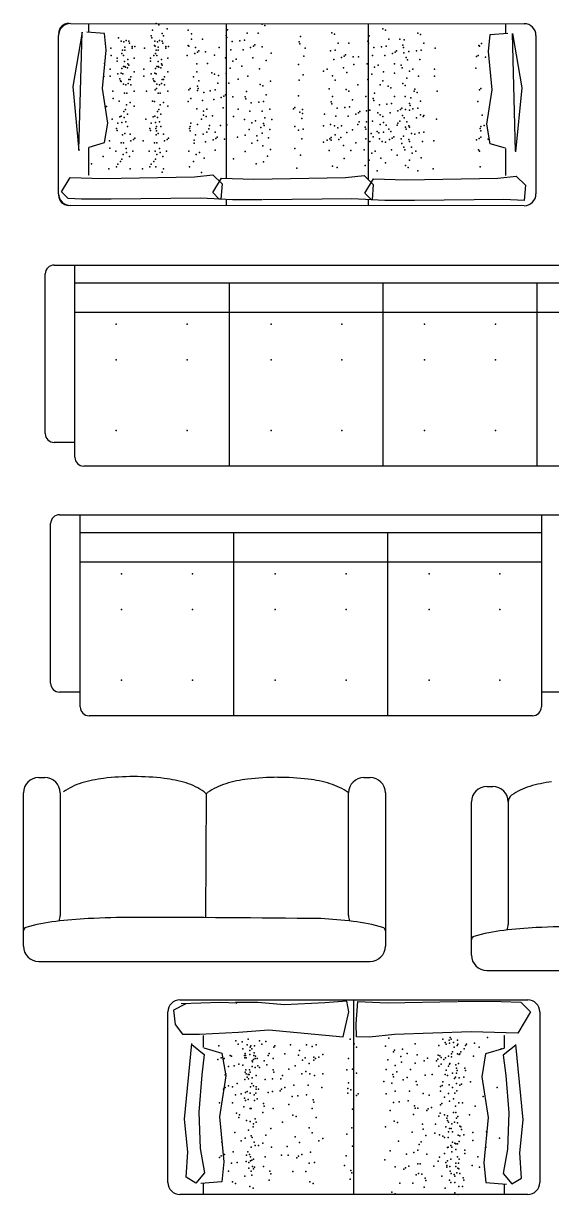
# Model space of a CAD drawing. Header units: inches. Extents: x 10.1 to 52.6, y 12.1 to 36.9.
# Drawn here: x 43.08 to 45.314, y 23.486 to 28.439 of the extents above; entities that cross this region are included whole.
import ezdxf

# ---------------------------------------------------------------- set-up
doc = ezdxf.new("R2010")
doc.units = ezdxf.units.IN
doc.header["$MEASUREMENT"] = 0
doc.layers.add('1', color=1, linetype='Continuous')
doc.layers.add('4', color=4, linetype='Continuous')

msp = doc.modelspace()

# ---------------------------------------------------------------- linework, layer by layer
at = {"layer": '1'}
for p, q in [((43.3572, 28.4016), (43.3572, 28.4386)), ((43.9382, 28.4377), (43.9382, 27.7836)), ((44.5382, 28.4377), (44.5382, 27.7781)), ((45.1191, 28.4369), (45.1191, 28.3969)), ((45.0466, 28.3204), (45.0539, 28.3911)), ((45.0539, 28.3911), (45.1286, 28.3973)), ((45.1612, 27.8988), (45.1477, 28.3963)), ((45.1477, 28.3963), (45.188, 28.1665)), ((45.062, 28.1582), (45.0466, 28.3204)), ((45.0393, 28.012), (45.062, 28.1582)), ((45.188, 28.1665), (45.1612, 27.8958)), ((45.0533, 27.9301), (45.0393, 28.012)), ((43.3572, 27.7974), (43.3572, 27.9141)), ((45.1182, 27.9107), (45.0533, 27.9301)), ((45.1191, 27.9095), (45.1191, 27.7956)), ((43.2418, 27.7259), (43.2783, 27.787)), ((43.2783, 27.787), (43.4157, 27.783)), ((43.3581, 27.7974), (43.3572, 27.7974)), ((43.4157, 27.783), (43.8031, 27.7903)), ((43.8031, 27.7903), (43.8817, 27.7984)), ((43.8807, 27.7231), (43.9172, 27.7842)), ((43.8817, 27.7984), (43.9202, 27.7601)), ((43.9172, 27.7842), (44.0546, 27.7802)), ((44.0546, 27.7802), (44.442, 27.7875)), ((44.442, 27.7875), (44.5206, 27.7956)), ((44.5206, 27.7956), (44.5591, 27.7573)), ((44.6982, 27.7774), (45.0857, 27.7847)), ((45.0857, 27.7847), (45.1642, 27.7928)), ((45.1642, 27.7928), (45.2027, 27.7545)), ((43.9202, 27.7601), (43.9155, 27.696)), ((44.5243, 27.7203), (44.5608, 27.7814)), ((44.5591, 27.7573), (44.5544, 27.6932)), ((44.5608, 27.7814), (44.6982, 27.7774)), ((45.2027, 27.7545), (45.198, 27.6904)), ((43.2697, 27.698), (43.2418, 27.7259)), ((43.3259, 27.6958), (43.2697, 27.698)), ((43.4493, 27.6953), (43.3259, 27.6958)), ((43.8295, 27.6994), (43.4517, 27.696)), ((43.9155, 27.696), (43.8295, 27.6994)), ((43.9086, 27.6952), (43.8807, 27.7231)), ((43.9648, 27.693), (43.9086, 27.6952)), ((43.9382, 27.6941), (43.9382, 27.6682)), ((44.0882, 27.6925), (43.9648, 27.693)), ((44.4684, 27.6966), (44.0906, 27.6932)), ((44.5544, 27.6932), (44.4684, 27.6966)), ((44.5522, 27.6924), (44.5243, 27.7203)), ((44.5382, 27.6939), (44.5382, 27.6682)), ((44.6084, 27.6902), (44.5522, 27.6924)), ((44.7319, 27.6897), (44.6084, 27.6902)), ((45.112, 27.6938), (44.7342, 27.6904)), ((45.198, 27.6904), (45.112, 27.6938)), ((43.9508, 27.3417, 0.5934), (43.9508, 26.5667, 0.5934)), ((44.6015, 26.5667, 0.5934), (44.6015, 27.3417, 0.5934)), ((45.2515, 27.3417, 0.5934), (45.2515, 26.5667, 0.5934)), ((45.9015, 27.2167, 0.5934), (43.2977, 27.2167, 0.5934)), ((43.9703, 25.5109), (43.9703, 26.2859)), ((44.6203, 26.2859), (44.6203, 25.5109)), ((45.2703, 26.1609), (43.3203, 26.1609)), ((43.2357, 25.1848), (43.2357, 24.6664)), ((43.8532, 25.1804), (43.8507, 24.6571)), ((44.4552, 24.6664), (44.4552, 25.1848)), ((45.1302, 25.1469), (45.1302, 24.6285)), ((43.7664, 24.2931), (43.7155, 24.2655)), ((43.9138, 24.2989), (43.7477, 24.2921)), ((43.9828, 24.2959), (43.9138, 24.2989)), ((44.0714, 24.2982), (43.9764, 24.2977)), ((43.9764, 24.2977), (43.9828, 24.2959)), ((44.1835, 24.2887), (44.0714, 24.2982)), ((44.3545, 24.2971), (44.1835, 24.2887)), ((44.448, 24.3035), (44.3545, 24.2971)), ((44.456, 24.2588), (44.448, 24.3035)), ((43.7155, 24.2655), (43.7217, 24.2052)), ((44.4329, 24.1534), (44.456, 24.2588)), ((43.7217, 24.2052), (43.7524, 24.1647)), ((43.8246, 24.1639), (43.9903, 24.1729)), ((43.9903, 24.1729), (44.1182, 24.1827)), ((44.1182, 24.1827), (44.4329, 24.1534)), ((43.7524, 24.1647), (43.8246, 24.1639)), ((43.8423, 24.1085), (43.8423, 24.1582)), ((45.1113, 24.1582), (45.1124, 24.1582)), ((45.1124, 24.1582), (45.1124, 24.1051)), ((45.1934, 23.8019), (45.162, 24.1211)), ((45.0347, 24.0807), (45.0182, 23.9842)), ((45.1112, 24.1036), (45.0347, 24.0807)), ((45.162, 24.1176), (45.1095, 24.075)), ((45.1095, 24.075), (45.1198, 23.989)), ((45.0182, 23.9842), (45.0449, 23.8118)), ((45.1198, 23.989), (45.1328, 23.8318)), ((45.1328, 23.8318), (45.1268, 23.6781)), ((45.0449, 23.8118), (45.0268, 23.6205)), ((45.1798, 23.6632), (45.1934, 23.8019)), ((45.1268, 23.6781), (45.1091, 23.5747)), ((45.1863, 23.556), (45.1798, 23.6632)), ((45.0268, 23.6205), (45.0354, 23.5371)), ((45.1091, 23.5747), (45.146, 23.531)), ((43.8423, 23.4867), (43.8423, 23.5338)), ((45.0354, 23.5371), (45.1234, 23.5299)), ((45.1124, 23.5303), (45.1124, 23.4867)), ((45.146, 23.531), (45.1863, 23.556))]:
    msp.add_line(p, q, dxfattribs=at)
at = {"layer": '1', "extrusion": (0, 0, -1)}
for p, q in [((43.3287, 28.401), (43.2885, 28.1712)), ((43.3152, 27.9035), (43.3287, 28.401)), ((43.4225, 28.3958), (43.3478, 28.402)), ((43.4298, 28.3251), (43.4225, 28.3958)), ((43.4145, 28.1629), (43.4298, 28.3251)), ((43.2885, 28.1712), (43.3152, 27.9005)), ((43.4371, 28.0167), (43.4145, 28.1629)), ((43.4231, 27.9348), (43.4371, 28.0167)), ((43.3582, 27.9154), (43.4231, 27.9348)), ((44.4873, 24.2077), (44.4942, 24.3021)), ((44.4942, 24.3021), (44.6187, 24.2971)), ((44.6187, 24.2971), (44.9156, 24.3025)), ((44.9191, 24.3036), (45.101, 24.3028)), ((45.101, 24.3028), (45.1838, 24.2997)), ((45.1838, 24.2997), (45.225, 24.2585)), ((45.225, 24.2585), (45.1712, 24.1685)), ((44.4892, 24.1529), (44.4873, 24.2077)), ((44.9735, 24.1743), (44.6493, 24.1632)), ((45.1712, 24.1685), (44.9735, 24.1743)), ((43.7612, 23.8054), (43.7926, 24.1246)), ((43.7926, 24.1211), (43.8451, 24.0785)), ((44.544, 24.1513), (44.4892, 24.1529)), ((44.6493, 24.1632), (44.544, 24.1513)), ((43.8451, 24.0785), (43.8347, 23.9925)), ((43.8434, 24.1071), (43.9199, 24.0842)), ((43.9199, 24.0842), (43.9364, 23.9877)), ((43.8347, 23.9925), (43.8218, 23.8353)), ((43.9364, 23.9877), (43.9097, 23.8152)), ((43.8218, 23.8353), (43.8278, 23.6816)), ((43.7748, 23.6667), (43.7612, 23.8054)), ((43.9097, 23.8152), (43.9278, 23.624)), ((43.8278, 23.6816), (43.8455, 23.5782)), ((43.7683, 23.5595), (43.7748, 23.6667)), ((43.9278, 23.624), (43.9192, 23.5406)), ((43.8455, 23.5782), (43.8086, 23.5345)), ((43.8086, 23.5345), (43.7683, 23.5595)), ((43.9192, 23.5406), (43.8311, 23.5334))]:
    msp.add_line(p, q, dxfattribs=at)
at = {"layer": '1'}
for centre, radius, start, end in [((43.2717, 27.7119), 0.0428, 179.9992, 269.9992), ((43.8249, 25.1612), 0.0341, 34.0832, 54.305), ((43.879, 25.158), 0.0341, 125.695, 139.0468), ((44.434, 25.0876), 0.0341, 51.649, 54.305), ((43.1709, 24.6664), 0.0648, 338.8607, 0), ((44.52, 24.6664), 0.0648, 180, 201.1393), ((43.0948, 24.6016), 0.0146, 106.2143, 180), ((43.3114, 23.8568), 0.7903, 96.8683, 106.2143), ((43.4516, 22.6923), 1.9631, 92.8563, 96.8683), ((43.5468, 20.7854), 3.8724, 90, 92.8563), ((43.5468, -40.2631), 64.921, 89.302477, 90.000051), ((44.2393, 22.6923), 1.9631, 83.1317, 87.1437), ((44.3796, 23.8568), 0.7903, 73.7857, 83.1317), ((44.5962, 24.6016), 0.0146, 0, 73.7857), ((45.3461, 22.6544), 1.9631, 92.8563, 96.8683), ((45.0654, 24.6285), 0.0648, 338.8607, 0), ((45.4412, 20.7475), 3.8724, 90, 92.8563), ((44.9892, 24.5637), 0.0146, 106.2143, 180), ((45.2058, 23.8188), 0.7903, 96.8683, 106.2143)]:
    msp.add_arc(centre, radius, start, end, dxfattribs=at)
for p in [(43.6415, 28.4386), (43.6531, 28.4328), (44.0899, 28.4354), (44.1014, 28.4296), (43.482, 28.3779), (43.6208, 28.3866), (43.6237, 28.3779), (43.6265, 28.4097), (43.6675, 28.3953), (43.6727, 28.3866), (43.6877, 28.4155), (43.7762, 28.4094), (43.7907, 28.3949), (43.937, 28.3881), (43.9399, 28.3794), (43.9428, 28.4112), (44.0265, 28.3968), (44.0727, 28.3968), (44.2515, 28.3834), (44.3845, 28.3982), (44.3961, 28.3925), (44.542, 28.3864), (44.5998, 28.4153), (44.6114, 28.4095), (44.7476, 28.398), (44.7592, 28.3922), (43.4503, 28.3346), (43.4941, 28.3635), (43.5051, 28.3606), (43.5086, 28.3375), (43.5144, 28.3664), (43.5253, 28.3635), (43.5282, 28.3548), (43.5403, 28.3404), (43.5403, 28.3346), (43.5519, 28.3404), (43.5919, 28.3346), (43.6346, 28.3458), (43.6358, 28.3635), (43.6375, 28.343), (43.6467, 28.3606), (43.6502, 28.3375), (43.656, 28.3664), (43.667, 28.3635), (43.6698, 28.3548), (43.682, 28.3404), (43.682, 28.3346), (43.6935, 28.3404), (43.7762, 28.3458), (43.7791, 28.343), (43.7907, 28.3718), (43.808, 28.3372), (43.8369, 28.3718), (43.9081, 28.3361), (43.963, 28.3621), (43.9947, 28.365), (44.015, 28.3679), (44.0409, 28.3362), (44.0525, 28.3419), (44.0583, 28.3477), (44.09, 28.339), (44.2458, 28.3603), (44.2486, 28.3517), (44.2717, 28.3344), (44.4105, 28.3549), (44.4567, 28.3549), (44.5363, 28.3633), (44.5392, 28.3546), (44.5623, 28.3373), (44.594, 28.3402), (44.6142, 28.3431), (44.6258, 28.3719), (44.672, 28.372), (44.6841, 28.346), (44.687, 28.3373), (44.6899, 28.3691), (44.7736, 28.3547), (44.8215, 28.3346), (45.0059, 28.3458), (45.0088, 28.343), (45.0167, 28.3538), (43.4517, 28.3034), (43.4762, 28.2913), (43.4762, 28.2797), (43.4965, 28.3115), (43.4993, 28.326), (43.5028, 28.3029), (43.5086, 28.326), (43.5224, 28.2855), (43.549, 28.2913), (43.6179, 28.2913), (43.6179, 28.2797), (43.6317, 28.3025), (43.6381, 28.3115), (43.641, 28.326), (43.6444, 28.3029), (43.6502, 28.326), (43.6641, 28.2855), (43.6906, 28.2913), (43.7733, 28.3025), (43.8051, 28.3112), (43.8166, 28.317), (43.8224, 28.3228), (43.8504, 28.3188), (43.8879, 28.3044), (43.9341, 28.2928), (43.9572, 28.3275), (43.9803, 28.2871), (44.0092, 28.3275), (44.0496, 28.2928), (44.1073, 28.2813), (44.1276, 28.3131), (44.266, 28.2997), (44.3787, 28.3232), (44.3932, 28.2856), (44.3989, 28.326), (44.4249, 28.2943), (44.4365, 28.3001), (44.4422, 28.3058), (44.474, 28.2972), (44.4971, 28.2972), (44.5565, 28.3026), (44.6084, 28.3026), (44.6402, 28.3113), (44.6518, 28.3171), (44.6575, 28.3229), (44.6893, 28.3142), (44.698, 28.294), (44.7043, 28.2853), (44.7101, 28.32), (44.7418, 28.3229), (44.7563, 28.2854), (44.762, 28.3258), (44.9965, 28.2989), (45.003, 28.3025), (45.0341, 28.2961), (43.4228, 28.2687), (43.4474, 28.2451), (43.4964, 28.248), (43.5028, 28.2567), (43.508, 28.2769), (43.5086, 28.2567), (43.5114, 28.2538), (43.5201, 28.2509), (43.5224, 28.2682), (43.5259, 28.2624), (43.549, 28.2336), (43.589, 28.2451), (43.6381, 28.248), (43.6444, 28.2567), (43.6496, 28.2769), (43.6502, 28.2567), (43.6531, 28.2538), (43.6617, 28.2509), (43.6641, 28.2682), (43.6675, 28.2624), (43.6906, 28.2336), (43.8137, 28.2679), (43.8137, 28.2332), (43.859, 28.2697), (43.8763, 28.2293), (43.9543, 28.2495), (43.9658, 28.2784), (44.0034, 28.2582), (44.0785, 28.2466), (44.2429, 28.2651), (44.3498, 28.2365), (44.3643, 28.2452), (44.4336, 28.251), (44.448, 28.2308), (44.4769, 28.2654), (44.5334, 28.268), (44.5651, 28.2535), (44.5796, 28.2622), (44.6027, 28.2333), (44.6489, 28.268), (44.6777, 28.2622), (44.6812, 28.2507), (44.7129, 28.2363), (44.7274, 28.2449), (44.8186, 28.2451), (44.9936, 28.2498), (43.4199, 28.2138), (43.4474, 28.2162), (43.4791, 28.2249), (43.4878, 28.2047), (43.4907, 28.196), (43.4935, 28.1931), (43.4936, 28.2278), (43.4999, 28.2249), (43.5028, 28.1816), (43.523, 28.1845), (43.5253, 28.2018), (43.5311, 28.2018), (43.5345, 28.2134), (43.589, 28.2162), (43.6207, 28.2249), (43.6294, 28.2047), (43.6323, 28.196), (43.6352, 28.2278), (43.6352, 28.1931), (43.6415, 28.2249), (43.6444, 28.1816), (43.6646, 28.1845), (43.6669, 28.2018), (43.6727, 28.2018), (43.6762, 28.2134), (43.7993, 28.213), (43.8224, 28.1957), (43.8879, 28.2235), (43.9023, 28.186), (43.9052, 28.2177), (43.937, 28.2264), (43.9485, 28.186), (43.9889, 28.2033), (44.0294, 28.2149), (44.0813, 28.1802), (44.1246, 28.1947), (44.2457, 28.1986), (44.2631, 28.2218), (44.3874, 28.2163), (44.3989, 28.199), (44.5362, 28.2016), (44.5536, 28.2247), (44.5998, 28.1958), (44.6489, 28.2276), (44.6841, 28.1843), (44.7014, 28.2074), (44.7505, 28.2161), (44.8186, 28.2162), (43.4589, 28.1527), (43.508, 28.144), (43.5138, 28.1787), (43.5172, 28.1441), (43.5345, 28.1787), (43.549, 28.1527), (43.6005, 28.1527), (43.6375, 28.1582), (43.6432, 28.1639), (43.6496, 28.144), (43.6554, 28.1787), (43.6588, 28.1441), (43.6761, 28.1787), (43.6906, 28.1527), (43.7791, 28.1582), (43.7849, 28.1639), (43.8166, 28.1726), (43.8166, 28.1553), (43.8195, 28.1639), (43.8426, 28.1466), (43.8705, 28.1542), (43.8908, 28.1571), (43.9283, 28.1311), (43.9341, 28.1369), (44.0236, 28.1514), (44.0929, 28.1745), (44.1073, 28.1369), (44.2428, 28.1322), (44.3729, 28.1615), (44.4451, 28.1586), (44.4567, 28.1528), (44.4942, 28.1788), (44.5651, 28.1438), (44.5882, 28.1785), (44.6229, 28.1727), (44.6344, 28.1669), (44.695, 28.1756), (44.7331, 28.1525), (44.736, 28.1612), (44.7447, 28.1468), (44.8302, 28.1527), (45.0087, 28.1582), (45.0145, 28.1639), (43.4314, 28.0868), (43.4603, 28.1215), (43.4849, 28.1094), (43.5166, 28.095), (43.5311, 28.1036), (43.5489, 28.0892), (43.6265, 28.1094), (43.6346, 28.1091), (43.6582, 28.095), (43.6727, 28.1036), (43.6906, 28.0892), (43.7762, 28.1091), (43.7877, 28.1206), (43.8368, 28.112), (43.885, 28.1167), (43.9167, 28.1253), (43.9254, 28.082), (43.9658, 28.1282), (44.0178, 28.1283), (44.0207, 28.1196), (44.0438, 28.1023), (44.0755, 28.1052), (44.0957, 28.1081), (44.2284, 28.0831), (44.3816, 28.1066), (44.3845, 28.0979), (44.3873, 28.1297), (44.4076, 28.0806), (44.4393, 28.0835), (44.4595, 28.0864), (44.4711, 28.1153), (44.5276, 28.1294), (44.5593, 28.1207), (44.5622, 28.1121), (44.5853, 28.0947), (44.6171, 28.0976), (44.6373, 28.1005), (44.6488, 28.1294), (44.695, 28.1294), (44.7124, 28.1005), (44.7152, 28.0919), (44.7181, 28.1236), (44.7591, 28.1092), (45.0023, 28.1084), (43.456, 28.0343), (43.4877, 28.043), (43.4941, 28.0459), (43.5051, 28.0661), (43.5056, 28.0401), (43.5114, 28.0748), (43.5201, 28.0545), (43.5976, 28.0343), (43.6294, 28.043), (43.6357, 28.0459), (43.6467, 28.0661), (43.6472, 28.0401), (43.653, 28.0748), (43.6617, 28.0545), (43.8137, 28.0773), (43.8339, 28.034), (43.8416, 28.0676), (43.8416, 28.0503), (43.8532, 28.0445), (43.8561, 28.0763), (43.8792, 28.0474), (43.9687, 28.0445), (43.9889, 28.0763), (44.0149, 28.033), (44.038, 28.0676), (44.09, 28.0676), (44.1015, 28.0388), (44.1217, 28.0763), (44.1304, 28.033), (44.2226, 28.0774), (44.2486, 28.0629), (44.2572, 28.037), (44.2601, 28.0745), (44.2601, 28.0572), (44.3527, 28.0546), (44.4018, 28.046), (44.4537, 28.046), (44.4855, 28.0546), (44.4971, 28.0604), (44.5028, 28.0662), (44.5304, 28.0687), (44.5449, 28.0716), (44.5795, 28.0601), (44.5882, 28.0514), (44.5997, 28.0457), (44.6315, 28.0601), (44.6633, 28.0688), (44.6748, 28.0745), (44.6806, 28.0803), (44.6835, 28.0486), (44.6898, 28.0399), (44.6956, 28.0746), (44.7123, 28.0717), (44.7273, 28.0775), (44.7418, 28.0399), (44.7476, 28.0803), (44.7591, 28.0515), (44.7707, 28.0457), (44.7735, 28.0486), (44.8273, 28.0343), (45.0196, 28.0506), (43.4733, 27.9939), (43.4762, 27.9852), (43.4791, 28.017), (43.497, 28.0199), (43.5137, 28.0228), (43.5201, 28.0026), (43.6149, 27.9939), (43.6178, 27.9852), (43.6207, 28.017), (43.6386, 28.0199), (43.6403, 27.9936), (43.6432, 28.0022), (43.6432, 27.9849), (43.6553, 28.0228), (43.6617, 28.0026), (43.7819, 27.9936), (43.7848, 28.0022), (43.7848, 27.9849), (43.7877, 28.0167), (43.8166, 28.0109), (43.8647, 27.9925), (43.8676, 28.007), (43.9138, 28.007), (43.9398, 28.0099), (44.0351, 27.9897), (44.0466, 28.0185), (44.0611, 28.0272), (44.0842, 27.9983), (44.0957, 28.0157), (44.0986, 28.007), (44.1217, 27.9897), (44.2284, 28.0023), (44.2428, 27.9879), (44.263, 27.9908), (44.3498, 28.0055), (44.3787, 28.0113), (44.396, 28.0055), (44.4104, 27.9969), (44.4249, 28.0055), (44.4711, 27.9882), (44.4942, 28.0113), (44.4999, 28.0229), (44.5246, 27.9994), (44.5275, 27.9908), (44.5304, 28.0225), (44.5564, 28.0254), (44.5766, 27.9821), (44.5882, 28.011), (44.6026, 28.0197), (44.6142, 28.0081), (44.6257, 27.9908), (44.6344, 27.9821), (44.6604, 28.0081), (44.6632, 28.0168), (44.6719, 28.0255), (44.6956, 27.9995), (44.6985, 27.9908), (44.7013, 28.0226), (44.7094, 28.0053), (44.7129, 27.9995), (45.0116, 27.9936), (45.0145, 28.0022), (45.0145, 27.9849), (45.0282, 28.0073), (43.4444, 27.9419), (43.4935, 27.9333), (43.4993, 27.9679), (43.5027, 27.9333), (43.5085, 27.9737), (43.531, 27.9708), (43.5345, 27.9419), (43.546, 27.9477), (43.5518, 27.9535), (43.586, 27.9419), (43.6351, 27.9333), (43.6409, 27.9679), (43.6443, 27.9333), (43.6501, 27.9737), (43.6727, 27.9708), (43.6761, 27.9419), (43.6877, 27.9477), (43.6934, 27.9535), (43.8021, 27.9445), (43.8021, 27.9329), (43.8079, 27.9676), (43.8397, 27.9705), (43.8503, 27.9377), (43.8561, 27.9781), (43.882, 27.9463), (43.8907, 27.9781), (43.8936, 27.9521), (43.8994, 27.9579), (43.9311, 27.9492), (43.986, 27.9579), (44.0178, 27.9666), (44.0668, 27.9637), (44.0697, 27.9435), (44.0899, 27.9752), (44.1159, 27.955), (44.2572, 27.9503), (44.3498, 27.9362), (44.3642, 27.9449), (44.3758, 27.9507), (44.3815, 27.9565), (44.3815, 27.9449), (44.3989, 27.968), (44.4133, 27.9478), (44.422, 27.9565), (44.448, 27.9767), (44.4855, 27.9334), (44.5275, 27.9504), (44.5448, 27.9388), (44.5506, 27.9735), (44.5593, 27.959), (44.5824, 27.9764), (44.5853, 27.9504), (44.5968, 27.9388), (44.6026, 27.9792), (44.6113, 27.9359), (44.6286, 27.9475), (44.6401, 27.9533), (44.6459, 27.959), (44.6777, 27.9504), (44.6869, 27.9619), (44.7094, 27.9475), (44.7123, 27.9388), (44.7216, 27.9735), (44.736, 27.9706), (44.7533, 27.9764), (44.7677, 27.9389), (44.7735, 27.9793), (44.8157, 27.9419), (44.9965, 27.9467), (45.008, 27.9524), (45.0138, 27.9582), (45.0455, 27.9496), (43.4458, 27.9107), (43.4704, 27.8986), (43.5021, 27.8842), (43.5143, 27.9102), (43.5166, 27.8928), (43.5431, 27.8986), (43.612, 27.8986), (43.6374, 27.8983), (43.6438, 27.8842), (43.6559, 27.9102), (43.6582, 27.8928), (43.6848, 27.8986), (43.779, 27.8983), (43.8108, 27.8839), (43.8252, 27.8925), (43.8907, 27.903), (44.0177, 27.8973), (44.0466, 27.9319), (44.0928, 27.9204), (44.1246, 27.9059), (44.2283, 27.9099), (44.3729, 27.9016), (44.4335, 27.9218), (44.4653, 27.9016), (44.5217, 27.9042), (44.5535, 27.8897), (44.5679, 27.8984), (44.6372, 27.9042), (44.6806, 27.9302), (44.6892, 27.9157), (44.6927, 27.9042), (44.7215, 27.9158), (44.7244, 27.8898), (44.7389, 27.8984), (45.0051, 27.9034), (45.0087, 27.8983), (43.3678, 27.8442), (43.4169, 27.876), (43.479, 27.8437), (43.4906, 27.8553), (43.4969, 27.864), (43.5281, 27.8755), (43.6207, 27.8437), (43.6322, 27.8553), (43.6385, 27.864), (43.6698, 27.8755), (43.7992, 27.855), (43.8445, 27.8684), (43.9687, 27.8655), (44.0639, 27.8453), (44.0957, 27.854), (44.113, 27.8771), (44.2514, 27.881), (44.3873, 27.8352), (44.4364, 27.867), (44.5246, 27.8378), (44.5419, 27.8609), (44.591, 27.8695), (44.6112, 27.8493), (44.6603, 27.8811), (44.6955, 27.8378), (44.7129, 27.8609), (44.762, 27.8696), (43.4415, 27.8235), (43.4733, 27.8322), (43.5316, 27.8235), (43.5831, 27.8235), (43.6149, 27.8322), (43.6403, 27.8319), (43.6669, 27.8091), (43.6732, 27.8235), (43.7819, 27.8319), (43.8339, 27.8088), (44.237, 27.8262), (44.4074, 27.8291), (44.5766, 27.8147), (44.7065, 27.8291), (44.7475, 27.8147), (44.8128, 27.8235), (45.0116, 27.8319), (43.4727, 27.1667, 0.5934), (43.7727, 27.1667, 0.5934), (44.1272, 27.1667, 0.5934), (44.4272, 27.1667, 0.5934), (44.7765, 27.1667, 0.5934), (45.0765, 27.1667, 0.5934), (43.4727, 27.0167, 0.5934), (43.7727, 27.0167, 0.5934), (44.1272, 27.0167, 0.5934), (44.4272, 27.0167, 0.5934), (44.7765, 27.0167, 0.5934), (45.0765, 27.0167, 0.5934), (43.4727, 26.7167, 0.5934), (43.7727, 26.7167, 0.5934), (44.1272, 26.7167, 0.5934), (44.4272, 26.7167, 0.5934), (44.7765, 26.7167, 0.5934), (45.0765, 26.7167, 0.5934), (43.4953, 26.1109), (43.7953, 26.1109), (44.1453, 26.1109), (44.4453, 26.1109), (44.7953, 26.1109), (45.0953, 26.1109), (43.4953, 25.9609), (43.7953, 25.9609), (44.1453, 25.9609), (44.4453, 25.9609), (44.7953, 25.9609), (45.0953, 25.9609), (43.4953, 25.6609), (43.7953, 25.6609), (44.1453, 25.6609), (44.4453, 25.6609), (44.7953, 25.6609), (45.0953, 25.6609), (43.9777, 24.1367), (43.9879, 24.1225), (44.0049, 24.1327), (44.026, 24.1197), (44.03, 24.143), (44.0784, 24.1367), (44.0886, 24.1226), (44.1056, 24.1328), (44.2096, 24.1188), (44.2779, 24.1197), (44.3185, 24.1188), (44.4617, 24.143), (44.4787, 24.1232), (44.6249, 24.1477), (44.7372, 24.1239), (44.8532, 24.1437), (44.8634, 24.1295), (44.8677, 24.1227), (44.8804, 24.1397), (44.8813, 24.1267), (44.8854, 24.1499), (44.8888, 24.1437), (44.899, 24.1295), (44.916, 24.1397), (44.9178, 24.1227), (44.9535, 24.1227), (44.9875, 24.1267), (45.042, 24.15), (43.9062, 24.1157), (43.9538, 24.0749), (43.9606, 24.072), (44.0083, 24.1021), (44.0151, 24.0749), (44.0185, 24.0822), (44.0191, 24.0749), (44.0375, 24.0959), (44.0375, 24.0783), (44.0389, 24.1095), (44.0423, 24.1157), (44.0464, 24.1021), (44.0545, 24.0749), (44.0566, 24.0851), (44.0573, 24.1157), (44.0613, 24.072), (44.1158, 24.0749), (44.1192, 24.0823), (44.1396, 24.1095), (44.143, 24.1158), (44.1858, 24.0813), (44.2437, 24.0751), (44.2471, 24.095), (44.3015, 24.1125), (44.3458, 24.078), (44.4889, 24.109), (44.6113, 24.1137), (44.6453, 24.0904), (44.6487, 24.0967), (44.6759, 24.0694), (44.6828, 24.1006), (44.7032, 24.0831), (44.7447, 24.0768), (44.8338, 24.0763), (44.8366, 24.1171), (44.8407, 24.0734), (44.8779, 24.0716), (44.8906, 24.0818), (44.894, 24.0892), (44.9018, 24.1091), (44.9145, 24.1164), (44.9154, 24.0819), (44.9222, 24.079), (44.9262, 24.0819), (44.9297, 24.0892), (44.9433, 24.1028), (44.9501, 24.1165), (44.9841, 24.0717), (45.0079, 24.1091), (45.0999, 24.1029), (43.9027, 24.0578), (43.9164, 24.0646), (43.9291, 24.0612), (43.947, 24.0272), (43.9708, 24.0306), (43.9912, 24.0374), (44.0083, 24.034), (44.0171, 24.0647), (44.0226, 24.0647), (44.0471, 24.051), (44.0477, 24.0272), (44.0491, 24.0476), (44.0538, 24.0579), (44.06, 24.0613), (44.0607, 24.0238), (44.0681, 24.0613), (44.0715, 24.0306), (44.0783, 24.0238), (44.0988, 24.0511), (44.109, 24.0341), (44.1362, 24.0613), (44.23, 24.0303), (44.2607, 24.0541), (44.2709, 24.0643), (44.2879, 24.0405), (44.3083, 24.0677), (44.3083, 24.0541), (44.3151, 24.0609), (44.3287, 24.0677), (44.4549, 24.0613), (44.6215, 24.0558), (44.6521, 24.032), (44.6793, 24.0456), (44.7372, 24.0422), (44.7746, 24.0524), (44.7889, 24.0627), (44.8264, 24.0524), (44.8332, 24.0593), (44.8366, 24.0286), (44.8463, 24.0376), (44.8468, 24.0661), (44.8575, 24.058), (44.8643, 24.0648), (44.8774, 24.0286), (44.882, 24.0376), (44.8838, 24.041), (44.8906, 24.0682), (44.9085, 24.0342), (44.911, 24.0206), (44.9194, 24.041), (44.9467, 24.0206), (43.9334, 23.9931), (43.9368, 23.9966), (44.0164, 23.9728), (44.0185, 24.0034), (44.0205, 24.0136), (44.0225, 23.9966), (44.0266, 23.983), (44.03, 23.9932), (44.0321, 23.9761), (44.0341, 23.9932), (44.0355, 24.0136), (44.0389, 24.0034), (44.0477, 23.9796), (44.0647, 23.9898), (44.1022, 23.9728), (44.1328, 23.9762), (44.1362, 24.0136), (44.1396, 24.0034), (44.1687, 23.9758), (44.1755, 23.9894), (44.2028, 24.0167), (44.2572, 23.9962), (44.2743, 24.0065), (44.2913, 23.9962), (44.3117, 23.9894), (44.3458, 23.9963), (44.4481, 24.0137), (44.4719, 24.0171), (44.4889, 24.0001), (44.6146, 24.015), (44.6419, 23.9945), (44.6453, 23.9843), (44.6589, 24.0048), (44.6861, 23.9707), (44.7031, 23.9809), (44.7168, 24.015), (44.7787, 23.9912), (44.8093, 23.9946), (44.8638, 23.9946), (44.8672, 24.0116), (44.8736, 23.9899), (44.8949, 24.0002), (44.9024, 23.9763), (44.9076, 23.9831), (44.911, 24.0001), (44.9144, 24.0104), (44.9222, 23.9797), (44.9432, 23.9832), (44.9501, 24.0104), (43.9265, 23.9319), (43.9334, 23.9387), (43.947, 23.9455), (43.964, 23.9421), (43.9844, 23.9557), (44.0266, 23.9217), (44.0403, 23.9421), (44.0457, 23.9557), (44.0532, 23.9455), (44.064, 23.9319), (44.0647, 23.9421), (44.0749, 23.9319), (44.1328, 23.9217), (44.1653, 23.9247), (44.1721, 23.9315), (44.1857, 23.9384), (44.2232, 23.9486), (44.2845, 23.9486), (44.3423, 23.9384), (44.4514, 23.9354), (44.4549, 23.9592), (44.4651, 23.9286), (44.6044, 23.9639), (44.6385, 23.9571), (44.6521, 23.9231), (44.7133, 23.9231), (44.7406, 23.9639), (44.7447, 23.9503), (44.844, 23.9435), (44.844, 23.9231), (44.8502, 23.9469), (44.8531, 23.9627), (44.8808, 23.9503), (44.8949, 23.9389), (44.9119, 23.9559), (44.9126, 23.9253), (44.9256, 23.9491), (44.933, 23.9525), (44.9705, 23.9627), (45.0828, 23.9389), (43.9095, 23.874), (43.964, 23.874), (43.9776, 23.9081), (44.0014, 23.9115), (44.0157, 23.8945), (44.0191, 23.9183), (44.0191, 23.8842), (44.0307, 23.8877), (44.0389, 23.9149), (44.0566, 23.9081), (44.0572, 23.8843), (44.0634, 23.9149), (44.0681, 23.8911), (44.1158, 23.9183), (44.2164, 23.9009), (44.2402, 23.9043), (44.2777, 23.9077), (44.3049, 23.8873), (44.3083, 23.8771), (44.4514, 23.915), (44.4889, 23.9048), (44.4957, 23.9116), (44.6146, 23.9128), (44.6453, 23.8754), (44.6691, 23.8788), (44.7065, 23.8822), (44.7712, 23.9129), (44.7957, 23.9061), (44.8609, 23.898), (44.8774, 23.9129), (44.8819, 23.881), (44.899, 23.8912), (44.9051, 23.9151), (44.9212, 23.8742), (44.9364, 23.8742), (45.0249, 23.9015), (43.981, 23.8298), (43.9946, 23.823), (44.0123, 23.857), (44.0395, 23.8502), (44.0436, 23.8502), (44.0919, 23.8332), (44.0953, 23.8707), (44.0987, 23.8604), (44.1362, 23.8502), (44.2028, 23.8669), (44.2198, 23.8226), (44.3015, 23.8499), (44.4719, 23.8469), (44.6316, 23.8413), (44.7303, 23.8243), (44.7338, 23.8618), (44.7372, 23.8516), (44.748, 23.8516), (44.7855, 23.8414), (44.7923, 23.8482), (44.8059, 23.855), (44.8429, 23.8299), (44.8434, 23.8652), (44.8497, 23.8708), (44.8609, 23.8231), (44.8983, 23.8334), (44.9076, 23.8606), (44.9092, 23.8334), (44.967, 23.8232), (44.9909, 23.8606), (43.9912, 23.8127), (44.0238, 23.7992), (44.0395, 23.7957), (44.0511, 23.7719), (44.0525, 23.7855), (44.0606, 23.806), (44.0647, 23.7924), (44.1755, 23.792), (44.2334, 23.8158), (44.3185, 23.8124), (44.6112, 23.7733), (44.6486, 23.7971), (44.6623, 23.7903), (44.7684, 23.7835), (44.8229, 23.7835), (44.8365, 23.8176), (44.8667, 23.7721), (44.8701, 23.8095), (44.8735, 23.8197), (44.8735, 23.7993), (44.8779, 23.7925), (44.8915, 23.7857), (44.9024, 23.7925), (44.911, 23.8095), (44.9153, 23.7891), (44.9178, 23.8163), (44.9262, 23.7755), (44.9296, 23.7721), (43.9742, 23.7481), (44.0184, 23.7242), (44.032, 23.7583), (44.0436, 23.7345), (44.0476, 23.7277), (44.1055, 23.7379), (44.1259, 23.7651), (44.23, 23.7307), (44.2878, 23.7682), (44.3015, 23.7477), (44.3457, 23.7239), (44.448, 23.7413), (44.4684, 23.7686), (44.7235, 23.7495), (44.7712, 23.7631), (44.7821, 23.7359), (44.8195, 23.7461), (44.8399, 23.7393), (44.8535, 23.7325), (44.8608, 23.7278), (44.8769, 23.7278), (44.8779, 23.7516), (44.8819, 23.7653), (44.8887, 23.7653), (44.894, 23.7516), (44.9187, 23.738), (44.9262, 23.7346), (44.933, 23.7619), (44.9432, 23.7381), (44.9806, 23.7483), (45.0385, 23.7517), (45.093, 23.7245), (43.9197, 23.7072), (44.0014, 23.714), (44.0436, 23.6868), (44.0559, 23.7072), (44.0599, 23.6936), (44.0749, 23.6936), (44.0919, 23.7039), (44.1293, 23.6868), (44.1959, 23.6899), (44.247, 23.7069), (44.3287, 23.7137), (44.4718, 23.6903), (44.6657, 23.712), (44.748, 23.6746), (44.7542, 23.6984), (44.7616, 23.7086), (44.874, 23.6848), (44.8769, 23.687), (44.8881, 23.6938), (44.8921, 23.687), (44.8949, 23.7074), (44.9051, 23.704), (44.9085, 23.7006), (44.9091, 23.6768), (44.9153, 23.7006), (44.9228, 23.7108), (44.9466, 23.6734), (44.9806, 23.7142), (45.0351, 23.687), (43.9095, 23.6425), (43.9163, 23.6493), (43.9299, 23.6561), (43.9674, 23.6664), (44.0218, 23.6255), (44.0232, 23.6527), (44.0286, 23.6664), (44.0361, 23.6562), (44.0402, 23.6289), (44.0408, 23.646), (44.0463, 23.6323), (44.0538, 23.6358), (44.1021, 23.646), (44.1721, 23.6524), (44.1993, 23.6524), (44.2368, 23.6422), (44.2436, 23.649), (44.2572, 23.6558), (44.2946, 23.666), (44.4446, 23.6494), (44.6078, 23.6337), (44.6316, 23.6711), (44.6997, 23.6575), (44.731, 23.6644), (44.7854, 23.6576), (44.8338, 23.6269), (44.8399, 23.644), (44.8608, 23.6597), (44.8735, 23.6291), (44.8871, 23.6359), (44.8921, 23.6666), (44.9153, 23.6461), (44.9228, 23.6359), (44.9466, 23.6598), (45.0011, 23.6462), (43.9469, 23.5847), (43.9605, 23.6187), (43.9844, 23.6221), (44.0333, 23.6221), (44.034, 23.5983), (44.0436, 23.5846), (44.049, 23.6051), (44.0524, 23.5949), (44.0578, 23.6017), (44.0953, 23.6051), (44.1225, 23.5847), (44.1259, 23.5745), (44.2197, 23.5843), (44.2742, 23.5843), (44.2878, 23.6184), (44.3116, 23.6218), (44.4378, 23.6086), (44.465, 23.5882), (44.4684, 23.578), (44.652, 23.6031), (44.6895, 23.5929), (44.6963, 23.5997), (44.7099, 23.6065), (44.7473, 23.6167), (44.7514, 23.5759), (44.7582, 23.6167), (44.8161, 23.6065), (44.8667, 23.6223), (44.871, 23.6087), (44.871, 23.6019), (44.8837, 23.6053), (44.8853, 23.5849), (44.8887, 23.5746), (44.9085, 23.6189), (44.9085, 23.6053), (44.9125, 23.5781), (44.9178, 23.5985), (44.9193, 23.6189), (44.9212, 23.5951), (44.9255, 23.5746), (44.9772, 23.6087), (45.0086, 23.6019), (43.9639, 23.5404), (43.9775, 23.5336), (44.0163, 23.5643), (44.0456, 23.5677), (44.1191, 23.5473), (44.2912, 23.5401), (44.3048, 23.5333), (44.4616, 23.5507), (44.6724, 23.535), (44.7269, 23.535), (44.7405, 23.569), (44.7643, 23.5724), (44.7786, 23.5554), (44.782, 23.5452), (44.8497, 23.5644), (44.8819, 23.5474), (44.888, 23.5372), (44.9017, 23.5712), (44.9041, 23.5644), (44.9041, 23.5372), (44.9398, 23.5576), (44.9432, 23.5474), (44.0374, 23.52), (44.051, 23.5132), (44.6386, 23.4963), (44.6522, 23.4895), (44.7752, 23.518), (44.8642, 23.5134), (44.905, 23.4929), (44.9187, 23.4861), (44.9211, 23.5202), (44.9363, 23.5202)]:
    msp.add_point(p, dxfattribs=at)
at = {"layer": '4'}
for p, q in [((43.279, 28.4381), (45.1974, 28.4373)), ((43.229, 27.7186), (43.229, 28.3881)), ((45.2474, 28.3873), (45.2474, 27.7178)), ((45.1973, 27.6678), (43.2789, 27.6686)), ((43.2102, 27.4167, 0.5934), (45.989, 27.4167, 0.5934)), ((43.2977, 26.6042, 0.5934), (43.2977, 27.4167, 0.5934)), ((43.1727, 26.7042, 0.5934), (43.1727, 27.3792, 0.5934)), ((43.2977, 27.3417, 0.5934), (45.9015, 27.3417, 0.5934)), ((43.2977, 26.6667, 0.5934), (43.2102, 26.6667, 0.5934)), ((45.864, 26.5667, 0.5934), (43.3352, 26.5667, 0.5934)), ((43.2328, 26.3609), (45.3578, 26.3609)), ((43.3203, 25.5484), (43.3203, 26.3609)), ((45.2703, 26.3609), (45.2703, 25.5484)), ((43.1953, 25.6484), (43.1953, 26.3234)), ((43.3203, 26.2859), (45.2703, 26.2859)), ((43.3203, 25.6109), (43.2328, 25.6109)), ((45.3578, 25.6109), (45.2703, 25.6109)), ((45.2328, 25.5109), (43.3578, 25.5109)), ((43.145, 25.2496), (43.1709, 25.2496)), ((44.52, 25.2496), (44.5459, 25.2496)), ((45.0395, 25.2117), (45.0654, 25.2117)), ((43.0802, 24.5368), (43.0802, 25.1848)), ((44.6107, 25.1848), (44.6107, 24.5368)), ((44.9747, 24.4989), (44.9747, 25.1469)), ((43.145, 24.472), (44.5459, 24.472)), ((45.0395, 24.4341), (47.0366, 24.4341)), ((43.7415, 24.3094), (45.2132, 24.3094)), ((44.4774, 23.4867), (44.4774, 24.3094)), ((43.6911, 23.5371), (43.6911, 24.259)), ((45.2636, 24.259), (45.2636, 23.5371)), ((45.2132, 23.4867), (43.7415, 23.4867))]:
    msp.add_line(p, q, dxfattribs=at)
for centre, radius, start, end in [((43.2717, 28.3959), 0.0428, 89.9992, 179.9992), ((43.279, 28.3881), 0.05, 89.9766, 179.9992), ((45.1974, 28.3873), 0.05, 359.9992, 89.9766), ((43.279, 27.7186), 0.05, 179.9992, 269.9766), ((45.1974, 27.7178), 0.05, 269.9766, 359.9992), ((43.2102, 27.3792, 0.5934), 0.0375, 90, 180), ((43.2102, 26.7042, 0.5934), 0.0375, 180, 270), ((43.3352, 26.6042, 0.5934), 0.0375, 180, 270), ((43.2328, 26.3234), 0.0375, 90, 180), ((43.2328, 25.6484), 0.0375, 180, 270), ((43.3578, 25.5484), 0.0375, 180, 270), ((45.2328, 25.5484), 0.0375, 270, 0), ((43.145, 25.1848), 0.0648, 90, 180), ((43.1709, 25.1848), 0.0648, 0, 90), ((43.4003, 24.9796), 0.2578, 106.5723, 125.695), ((43.4884, 24.6839), 0.5663, 97.0271, 106.5723), ((43.5468, 24.21), 1.0438, 90, 97.0271), ((43.5468, 24.1894), 1.0644, 83.0415, 90.0001), ((43.6064, 24.6839), 0.5663, 73.4277, 82.9729), ((43.6944, 24.9796), 0.2578, 54.305, 73.4277), ((44.0095, 24.9764), 0.2578, 106.5723, 125.695), ((44.0975, 24.6807), 0.5663, 97.0271, 106.5723), ((44.1559, 24.2068), 1.0438, 90, 97.0271), ((44.1559, 24.1861), 1.0644, 83.0415, 90.0001), ((44.2156, 24.6807), 0.5663, 73.4277, 82.9729), ((44.3036, 24.9764), 0.2578, 54.305, 73.4277), ((44.52, 25.1848), 0.0648, 90, 180), ((44.5459, 25.1848), 0.0648, 0, 90), ((45.0395, 25.1469), 0.0648, 90, 180), ((45.0654, 25.1469), 0.0648, 0, 90), ((45.2948, 24.9652), 0.2578, 106.5723, 125.695), ((45.3828, 24.6694), 0.5663, 97.0271, 106.5723), ((45.1644, 25.1468), 0.0341, 125.695, 180), ((43.145, 24.5368), 0.0648, 180, 270), ((44.5459, 24.5368), 0.0648, 270, 0), ((45.0395, 24.4989), 0.0648, 180, 270), ((43.7415, 24.259), 0.0504, 90, 180), ((45.2132, 24.259), 0.0504, 0, 90), ((43.7415, 23.5371), 0.0504, 180, 270), ((45.2132, 23.5371), 0.0504, 270, 0)]:
    msp.add_arc(centre, radius, start, end, dxfattribs=at)

doc.saveas('drawing.dxf')
